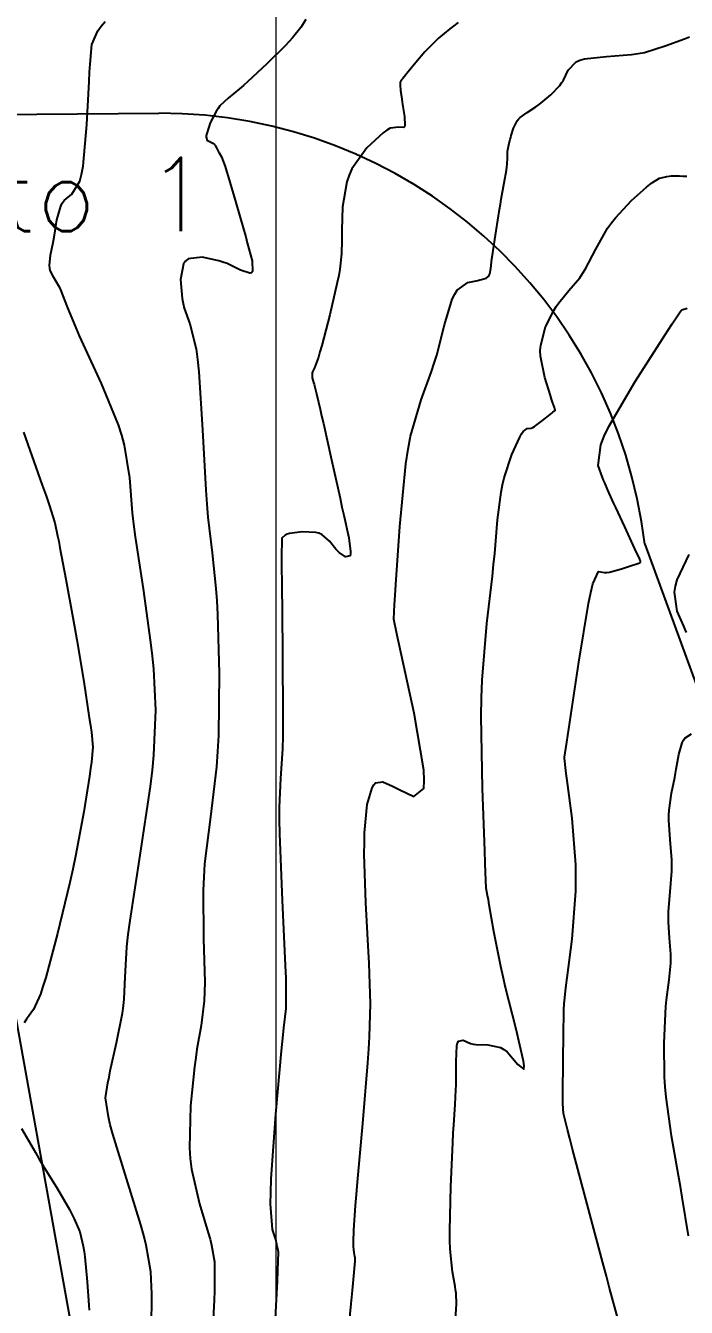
# Model space of a CAD drawing. Header units: metres. Extents: x 837475 to 838479, y 1189012 to 1191015.
# Drawn here: x 838056 to 838110.1, y 1190854.9 to 1190960 of the extents above; entities that cross this region are included whole.
import ezdxf

# ---------------------------------------------------------------- set-up
doc = ezdxf.new("R2010")
doc.units = ezdxf.units.M
doc.header["$LTSCALE"] = 0.3
doc.layers.add('COORD', color=7, linetype='Continuous', lineweight=20)
doc.layers.add('TEXTPTO', color=90, linetype='Continuous', lineweight=30)
for name, color, linetype in [('COTAS 10', 1, 'Continuous'), ('COTAS INT', 252, 'Continuous'), ('VIA1', 50, 'Continuous'), ('VIA2', 121, 'Continuous')]:
    doc.layers.add(name, color=color, linetype=linetype)
doc.styles.get("Standard").update_dxf_attribs({"font": 'simplex.shx'})

msp = doc.modelspace()

# ---------------------------------------------------------------- linework, layer by layer
at = {"layer": 'COORD'}
msp.add_line((838076.51, 1189013.87), (838076.51, 1191013.87), dxfattribs=at)
at = {"layer": 'COTAS 10'}
for points in [[(838091.21, 1190853.97), (838091.29, 1190855.21), (838091.25, 1190856.09), (838091.22, 1190856.37), (838091.18, 1190856.66), (838090.96, 1190857.84), (838090.77, 1190859.7), (838090.75, 1190860.41), (838090.74, 1190861.21), (838090.82, 1190864.85), (838090.98, 1190868.44), (838091.02, 1190869.21), (838091.06, 1190869.9), (838091.17, 1190871.58), (838091.24, 1190872.77), (838091.25, 1190873.15), (838091.26, 1190873.54), (838091.26, 1190875.1), (838091.32, 1190876.4), (838091.38, 1190876.62), (838091.45, 1190876.77), (838091.84, 1190876.84), (838092.44, 1190876.58), (838092.66, 1190876.53), (838092.88, 1190876.5), (838093.86, 1190876.47), (838094.91, 1190876.24), (838095.18, 1190876.09), (838095.44, 1190875.89), (838096.33, 1190874.84), (838096.82, 1190874.48), (838096.83, 1190874.73), (838096.79, 1190875.11), (838096.18, 1190877.74), (838095.32, 1190881.16), (838095.12, 1190882.04), (838094.93, 1190882.89), (838094.36, 1190885.76), (838093.97, 1190887.94), (838093.9, 1190888.36), (838093.84, 1190888.71), (838093.73, 1190889.3), (838093.68, 1190890.6), (838093.64, 1190891.39), (838093.6, 1190892.37), (838093.41, 1190897.49), (838093.32, 1190903.42), (838093.35, 1190904.91), (838093.4, 1190906.35), (838093.78, 1190911.01), (838094.23, 1190914.9), (838094.33, 1190915.85), (838094.42, 1190916.74), (838094.66, 1190919.5), (838094.94, 1190921.79), (838095.06, 1190922.38), (838095.2, 1190922.95), (838095.83, 1190924.87), (838096.48, 1190926.3), (838096.63, 1190926.56), (838096.75, 1190926.76), (838097.08, 1190927.01), (838097.41, 1190927.03), (838097.54, 1190927.09), (838097.69, 1190927.17), (838098.35, 1190927.65), (838098.98, 1190928.15), (838099.1, 1190928.25), (838099.2, 1190928.33), (838099.37, 1190928.46), (838099.39, 1190928.48), (838099.39, 1190928.48), (838099.39, 1190928.49), (838099.38, 1190928.52), (838099.36, 1190928.57), (838099.35, 1190928.59), (838099.35, 1190928.61), (838099.31, 1190928.71), (838099.17, 1190929.15), (838099.09, 1190929.39), (838098.99, 1190929.69), (838098.52, 1190931.17), (838098.17, 1190932.92), (838098.16, 1190933.38), (838098.19, 1190933.82), (838098.58, 1190935.34), (838099.26, 1190936.67), (838099.46, 1190937), (838099.68, 1190937.31), (838100.51, 1190938.3), (838101.39, 1190939.35), (838101.63, 1190939.71), (838101.87, 1190940.09), (838102.72, 1190941.71), (838103.68, 1190943.41), (838103.99, 1190943.85), (838104.31, 1190944.27), (838105.63, 1190945.7), (838106.86, 1190946.79), (838107.13, 1190947), (838107.36, 1190947.18), (838107.94, 1190947.52), (838108.31, 1190947.61), (838108.41, 1190947.63), (838108.52, 1190947.65), (838108.91, 1190947.71), (838109.57, 1190947.72), (838109.85, 1190947.7), (838110.16, 1190947.68)], [(838055.79, 1190926.69), (838057.33, 1190922.36), (838057.64, 1190921.49), (838057.89, 1190920.75), (838058.37, 1190919.27), (838058.59, 1190918.21), (838058.68, 1190917.75), (838058.78, 1190917.21), (838059.27, 1190914.65), (838059.84, 1190911.5), (838060, 1190910.6), (838060.16, 1190909.68), (838060.73, 1190906.24), (838061.19, 1190903.27), (838061.28, 1190902.64), (838061.36, 1190902.1), (838061.48, 1190900.86), (838061.37, 1190899.64), (838061.3, 1190899.11), (838061.21, 1190898.5), (838060.74, 1190895.58), (838060.06, 1190891.94), (838059.83, 1190890.87), (838059.59, 1190889.77), (838058.59, 1190885.58), (838057.62, 1190881.97), (838057.39, 1190881.24), (838057.19, 1190880.62), (838056.61, 1190879.37), (838056.04, 1190878.58), (838055.84, 1190878.26)], [(838055.63, 1190869.6), (838056.77, 1190867.63), (838057.09, 1190867.09), (838057.41, 1190866.55), (838058.57, 1190864.65), (838059.56, 1190862.96), (838059.77, 1190862.57), (838059.96, 1190862.2), (838060.42, 1190861.12), (838060.69, 1190859.96), (838060.76, 1190859.53), (838060.82, 1190859.07), (838061.02, 1190857.02), (838061.16, 1190855.1), (838061.18, 1190854.71)]]:
    msp.add_lwpolyline(points, dxfattribs=at)
at = {"layer": 'COTAS INT'}
for points in [[(838066.23, 1190852.82), (838066.31, 1190854.95), (838066.31, 1190855.5), (838066.31, 1190856.04), (838066.23, 1190857.84), (838065.85, 1190860.04), (838065.66, 1190860.83), (838065.42, 1190861.7), (838064.25, 1190865.5), (838063.12, 1190869.14), (838062.91, 1190869.91), (838062.75, 1190870.57), (838062.53, 1190872.13), (838062.72, 1190873.36), (838062.81, 1190873.82), (838062.91, 1190874.34), (838063.43, 1190876.63), (838063.91, 1190879.06), (838064, 1190879.66), (838064.06, 1190880.23), (838064.12, 1190882.01), (838064.26, 1190884.5), (838064.38, 1190885.51), (838064.53, 1190886.67), (838065.37, 1190892.01), (838066.2, 1190897.64), (838066.36, 1190898.98), (838066.48, 1190900.22), (838066.65, 1190903.9), (838066.47, 1190907.28), (838066.37, 1190908.33), (838066.24, 1190909.44), (838065.62, 1190913.84), (838064.98, 1190918.12), (838064.85, 1190919.14), (838064.74, 1190920.09), (838064.5, 1190922.96), (838064.08, 1190925.62), (838063.86, 1190926.44), (838063.58, 1190927.29), (838062.18, 1190930.69), (838060.71, 1190933.88), (838060.39, 1190934.6), (838060.1, 1190935.25), (838059.38, 1190937.04), (838058.91, 1190938.22), (838058.79, 1190938.49), (838058.67, 1190938.73), (838058.27, 1190939.38), (838057.99, 1190939.96), (838057.96, 1190940.15), (838057.94, 1190940.35), (838058.02, 1190941.21), (838058.22, 1190942.24), (838058.27, 1190942.54), (838058.33, 1190942.86), (838058.54, 1190944.11), (838058.85, 1190945.23), (838058.97, 1190945.48), (838059.12, 1190945.69), (838059.77, 1190946.2), (838060.41, 1190947.27), (838060.55, 1190947.83), (838060.68, 1190948.51), (838060.98, 1190951.91), (838061.17, 1190955.45), (838061.21, 1190956.21), (838061.26, 1190956.87), (838061.4, 1190958.48), (838061.89, 1190959.61), (838062.16, 1190959.98), (838062.49, 1190960.37)], [(838078.93, 1190960.54), (838078.54, 1190959.87), (838077.85, 1190959.02), (838077.57, 1190958.72), (838077.25, 1190958.38), (838075.74, 1190956.91), (838074.18, 1190955.45), (838073.82, 1190955.13), (838073.49, 1190954.84), (838072.56, 1190954.08), (838071.9, 1190953.44), (838071.74, 1190953.23), (838071.58, 1190953), (838071.11, 1190952.05), (838070.82, 1190951.19), (838070.78, 1190951.02), (838070.76, 1190950.88), (838070.85, 1190950.61), (838071.06, 1190950.52), (838071.11, 1190950.5), (838071.16, 1190950.47), (838071.31, 1190950.38), (838071.44, 1190950.27), (838071.48, 1190950.23), (838071.51, 1190950.19), (838071.62, 1190950), (838071.75, 1190949.75), (838071.79, 1190949.68), (838071.83, 1190949.59), (838072.02, 1190949.26), (838072.32, 1190948.47), (838072.44, 1190948.1), (838072.58, 1190947.67), (838073.21, 1190945.54), (838073.86, 1190943.25), (838074.01, 1190942.71), (838074.14, 1190942.21), (838074.53, 1190940.74), (838074.56, 1190939.88), (838074.48, 1190939.77), (838074.36, 1190939.72), (838073.59, 1190939.98), (838072.48, 1190940.52), (838072.14, 1190940.64), (838071.8, 1190940.75), (838070.44, 1190941.05), (838069.29, 1190940.9), (838069.07, 1190940.73), (838068.9, 1190940.5), (838068.66, 1190939.22), (838068.81, 1190937.66), (838068.88, 1190937.26), (838068.97, 1190936.87), (838069.44, 1190935.59), (838069.94, 1190933.52), (838070.05, 1190932.65), (838070.16, 1190931.64), (838070.47, 1190926.89), (838070.74, 1190921.93), (838070.82, 1190920.78), (838070.91, 1190919.74), (838071.26, 1190916.79), (838071.57, 1190913.89), (838071.64, 1190912.86), (838071.7, 1190911.75), (838071.83, 1190906.93), (838071.77, 1190901.82), (838071.7, 1190900.52), (838071.61, 1190899.27), (838071.12, 1190895.15), (838070.64, 1190891.3), (838070.57, 1190890.22), (838070.52, 1190889.14), (838070.56, 1190885.15), (838070.66, 1190881.61), (838070.64, 1190880.8), (838070.61, 1190880.06), (838070.36, 1190878.04), (838070.01, 1190876.1), (838069.91, 1190875.42), (838069.82, 1190874.67), (838069.49, 1190871.46), (838069.41, 1190868.02), (838069.47, 1190867.13), (838069.57, 1190866.28), (838070.22, 1190863.42), (838070.94, 1190861.06), (838071.09, 1190860.52), (838071.21, 1190860.03), (838071.45, 1190858.66), (838071.46, 1190856.98), (838071.45, 1190856.3), (838071.42, 1190855.52), (838071.24, 1190851.9)], [(838091.42, 1190960.29), (838091.06, 1190960.01), (838090.73, 1190959.76), (838089.82, 1190959), (838089.1, 1190958.3), (838088.9, 1190958.09), (838088.69, 1190957.87), (838087.95, 1190957), (838087.33, 1190956.25), (838087.2, 1190956.09), (838087.1, 1190955.96), (838086.88, 1190955.7), (838086.8, 1190955.6), (838086.78, 1190955.58), (838086.77, 1190955.56), (838086.72, 1190955.51), (838086.69, 1190955.45), (838086.68, 1190955.43), (838086.67, 1190955.4), (838086.66, 1190955.26), (838086.66, 1190955.09), (838086.67, 1190955.05), (838086.67, 1190955), (838086.69, 1190954.84), (838086.71, 1190954.66), (838086.72, 1190954.59), (838086.73, 1190954.52), (838086.77, 1190954.22), (838086.83, 1190953.76), (838086.86, 1190953.59), (838086.89, 1190953.41), (838087.03, 1190952.57), (838087.06, 1190951.85), (838087.02, 1190951.74), (838086.96, 1190951.67), (838086.56, 1190951.71), (838085.84, 1190951.62), (838085.57, 1190951.46), (838085.27, 1190951.25), (838083.95, 1190950), (838082.72, 1190948.28), (838082.48, 1190947.76), (838082.29, 1190947.23), (838081.94, 1190945.18), (838081.89, 1190943.27), (838081.88, 1190942.84), (838081.88, 1190942.44), (838081.87, 1190941.33), (838081.73, 1190940.05), (838081.64, 1190939.54), (838081.52, 1190938.97), (838080.91, 1190936.33), (838080.25, 1190933.8), (838080.1, 1190933.28), (838079.98, 1190932.85), (838079.65, 1190931.98), (838079.49, 1190931.64), (838079.46, 1190931.55), (838079.45, 1190931.46), (838079.47, 1190931.15), (838079.58, 1190930.77), (838079.61, 1190930.64), (838079.65, 1190930.49), (838079.81, 1190929.85), (838080.11, 1190928.58), (838080.23, 1190928.03), (838080.38, 1190927.4), (838081.05, 1190924.42), (838081.74, 1190921.28), (838081.9, 1190920.56), (838082.05, 1190919.9), (838082.46, 1190918.03), (838082.61, 1190916.9), (838082.6, 1190916.71), (838082.56, 1190916.56), (838082.19, 1190916.48), (838081.67, 1190916.83), (838081.53, 1190916.96), (838081.39, 1190917.1), (838080.88, 1190917.75), (838080.24, 1190918.31), (838080, 1190918.41), (838079.75, 1190918.48), (838078.63, 1190918.53), (838077.6, 1190918.38), (838077.4, 1190918.32), (838077.24, 1190918.26), (838076.96, 1190918), (838076.94, 1190916.42), (838076.95, 1190915.52), (838076.96, 1190914.42), (838077.03, 1190908.81), (838077.06, 1190903), (838077.05, 1190901.78), (838077.03, 1190900.72), (838076.87, 1190898.29), (838076.75, 1190895.94), (838076.76, 1190894.93), (838076.78, 1190893.77), (838077, 1190888.29), (838077.25, 1190882.98), (838077.29, 1190881.94), (838077.31, 1190881.07), (838077.3, 1190879.45), (838077.1, 1190877.86), (838077.02, 1190877.01), (838076.92, 1190875.98), (838076.45, 1190870.78), (838076.07, 1190865.47), (838076.03, 1190864.36), (838076.01, 1190863.42), (838076.18, 1190861.33), (838076.47, 1190860.41), (838076.52, 1190860.2), (838076.57, 1190860.01), (838076.66, 1190859.48), (838076.62, 1190857.92), (838076.58, 1190857.09), (838076.53, 1190856.08), (838076.25, 1190850.98)], [(838082.11, 1190849.6), (838082.66, 1190855.23), (838082.77, 1190856.32), (838082.85, 1190857.21), (838082.99, 1190858.73), (838082.98, 1190858.97), (838082.97, 1190859.04), (838082.96, 1190859.12), (838082.9, 1190859.43), (838082.85, 1190859.92), (838082.84, 1190860.11), (838082.84, 1190860.32), (838082.87, 1190861.28), (838083.01, 1190863.3), (838083.08, 1190864.18), (838083.17, 1190865.19), (838083.6, 1190870.02), (838084.02, 1190875), (838084.1, 1190876.13), (838084.16, 1190877.13), (838084.23, 1190879.83), (838084.15, 1190882.29), (838084.12, 1190883.15), (838084.07, 1190884.09), (838083.87, 1190888.11), (838083.73, 1190892.1), (838083.74, 1190893.02), (838083.76, 1190893.85), (838083.98, 1190896.17), (838084.38, 1190897.54), (838084.51, 1190897.78), (838084.66, 1190897.95), (838085.26, 1190898.04), (838086.05, 1190897.67), (838086.32, 1190897.54), (838086.6, 1190897.4), (838087.8, 1190896.83), (838088.6, 1190897.49), (838088.65, 1190898.13), (838088.61, 1190898.97), (838087.82, 1190903.66), (838086.41, 1190910.15), (838086.14, 1190911.37), (838086.21, 1190912.57), (838086.26, 1190913.31), (838086.32, 1190914.22), (838086.64, 1190918.95), (838087.15, 1190924.11), (838087.33, 1190925.3), (838087.53, 1190926.37), (838088.38, 1190929.35), (838089.25, 1190931.68), (838089.46, 1190932.35), (838089.67, 1190933.02), (838090.3, 1190935.51), (838090.94, 1190937.59), (838091.14, 1190938), (838091.35, 1190938.34), (838092.22, 1190938.98), (838093.03, 1190939.14), (838093.2, 1190939.18), (838093.35, 1190939.22), (838093.73, 1190939.32), (838093.94, 1190939.5), (838093.98, 1190939.58), (838094.02, 1190939.67), (838094.1, 1190940.11), (838094.19, 1190940.91), (838094.24, 1190941.22), (838094.29, 1190941.58), (838094.54, 1190943.2), (838094.82, 1190944.95), (838094.89, 1190945.39), (838094.96, 1190945.81), (838095.2, 1190947.14), (838095.38, 1190948.19), (838095.41, 1190948.42), (838095.43, 1190948.63), (838095.46, 1190949.2), (838095.46, 1190949.62), (838095.47, 1190949.74), (838095.49, 1190949.85), (838095.57, 1190950.26), (838095.69, 1190950.72), (838095.74, 1190950.86), (838095.78, 1190951.01), (838095.96, 1190951.61), (838096.26, 1190952.21), (838096.37, 1190952.35), (838096.5, 1190952.49), (838097.07, 1190952.92), (838097.78, 1190953.36), (838097.98, 1190953.51), (838098.2, 1190953.68), (838099.01, 1190954.35), (838099.75, 1190955.12), (838099.91, 1190955.34), (838100.06, 1190955.56), (838100.45, 1190956.38), (838101.1, 1190957.05), (838101.41, 1190957.19), (838101.78, 1190957.3), (838103.58, 1190957.5), (838105.64, 1190957.66), (838106.17, 1190957.74), (838106.69, 1190957.84), (838108.4, 1190958.36), (838109.97, 1190958.96), (838110.39, 1190959.11)], [(838104.58, 1190853.84), (838103.84, 1190856.51), (838103.58, 1190857.5), (838103.28, 1190858.59), (838101.99, 1190863.41), (838100.8, 1190867.9), (838100.57, 1190868.78), (838100.38, 1190869.51), (838100.05, 1190870.83), (838100.01, 1190871.66), (838100.01, 1190872.08), (838100.01, 1190872.57), (838100.03, 1190875.02), (838100.07, 1190877.5), (838100.07, 1190878.02), (838100.08, 1190878.45), (838100.1, 1190879.41), (838100.12, 1190879.78), (838100.12, 1190879.86), (838100.12, 1190879.92), (838100.13, 1190880.03), (838100.13, 1190880.05), (838100.13, 1190880.06), (838100.13, 1190880.08), (838100.22, 1190880.86), (838100.29, 1190881.35), (838100.36, 1190881.96), (838100.76, 1190885.14), (838101.06, 1190889.05), (838101.08, 1190890.13), (838101.06, 1190891.21), (838100.76, 1190895.05), (838100.36, 1190898.13), (838100.29, 1190898.72), (838100.23, 1190899.19), (838100.13, 1190899.96), (838100.14, 1190899.99), (838100.14, 1190900), (838100.15, 1190900.06), (838100.34, 1190901.29), (838101.32, 1190907.85), (838102.12, 1190912.66), (838102.3, 1190913.56), (838102.47, 1190914.27), (838102.92, 1190915.28), (838103.41, 1190915.18), (838103.6, 1190915.19), (838103.82, 1190915.22), (838104.81, 1190915.48), (838105.73, 1190915.78), (838105.92, 1190915.84), (838106.07, 1190915.89), (838106.33, 1190915.99), (838106.37, 1190916.03), (838106.38, 1190916.04), (838106.38, 1190916.06), (838106.37, 1190916.12), (838106.33, 1190916.21), (838106.32, 1190916.24), (838106.31, 1190916.28), (838106.25, 1190916.41), (838106.03, 1190916.89), (838105.92, 1190917.14), (838105.78, 1190917.44), (838105.09, 1190918.94), (838104.36, 1190920.51), (838104.2, 1190920.86), (838104.06, 1190921.16), (838103.7, 1190921.93), (838103.44, 1190922.55), (838103.35, 1190922.76), (838103.26, 1190922.99), (838102.9, 1190923.95), (838103.12, 1190925.67), (838103.4, 1190926.37), (838103.78, 1190927.16), (838105.93, 1190930.85), (838108.17, 1190934.35), (838108.61, 1190935.02), (838108.96, 1190935.57), (838109.57, 1190936.48), (838109.63, 1190936.55), (838109.65, 1190936.57), (838109.66, 1190936.59), (838109.7, 1190936.64), (838109.72, 1190936.68), (838109.73, 1190936.69), (838109.73, 1190936.7), (838109.77, 1190936.73), (838110.21, 1190936.87)], [(838110.14, 1190910.26), (838110.04, 1190910.52), (838109.92, 1190910.8), (838109.39, 1190912.01), (838109.16, 1190913.57), (838109.24, 1190914.06), (838109.38, 1190914.58), (838110.37, 1190916.68)], [(838110.31, 1190860.8), (838109.79, 1190863.97), (838109.64, 1190864.86), (838109.49, 1190865.75), (838108.92, 1190869.01), (838108.47, 1190872.18), (838108.39, 1190873.01), (838108.34, 1190873.83), (838108.3, 1190876.61), (838108.42, 1190879.02), (838108.46, 1190879.6), (838108.51, 1190880.14), (838108.71, 1190881.78), (838108.85, 1190883.16), (838108.86, 1190883.53), (838108.86, 1190883.9), (838108.76, 1190885.2), (838108.66, 1190886.56), (838108.66, 1190886.97), (838108.67, 1190887.39), (838108.81, 1190889.01), (838108.94, 1190890.7), (838108.94, 1190891.17), (838108.94, 1190891.63), (838108.81, 1190893.29), (838108.69, 1190894.88), (838108.69, 1190895.29), (838108.71, 1190895.7), (838108.91, 1190897.09), (838109.18, 1190898.39), (838109.25, 1190898.73), (838109.31, 1190899.07), (838109.52, 1190900.27), (838109.79, 1190901.23), (838109.89, 1190901.43), (838110.01, 1190901.6), (838110.54, 1190901.96)]]:
    msp.add_lwpolyline(points, dxfattribs=at)
at = {"layer": 'VIA1'}
for p, q in [((838041.85, 1190952.65), (838066.9, 1190952.85)), ((838106.72, 1190917.51), (838166.48, 1190753.87))]:
    msp.add_line(p, q, dxfattribs=at)
msp.add_arc((838066.99, 1190912.85), 40, 6.6837, 90.1308, dxfattribs=at)
at = {"layer": 'VIA2'}
msp.add_line((838041.85, 1190952.65), (838077.14, 1190756.42), dxfattribs=at)

# ---------------------------------------------------------------- texts
at = {"layer": 'TEXTPTO', "insert": (838038.61, 1190949.19), "char_height": 6, "width": 52.9285, "attachment_point": 1}
msp.add_mtext('Punto 1', dxfattribs=at)

doc.saveas('drawing.dxf')
